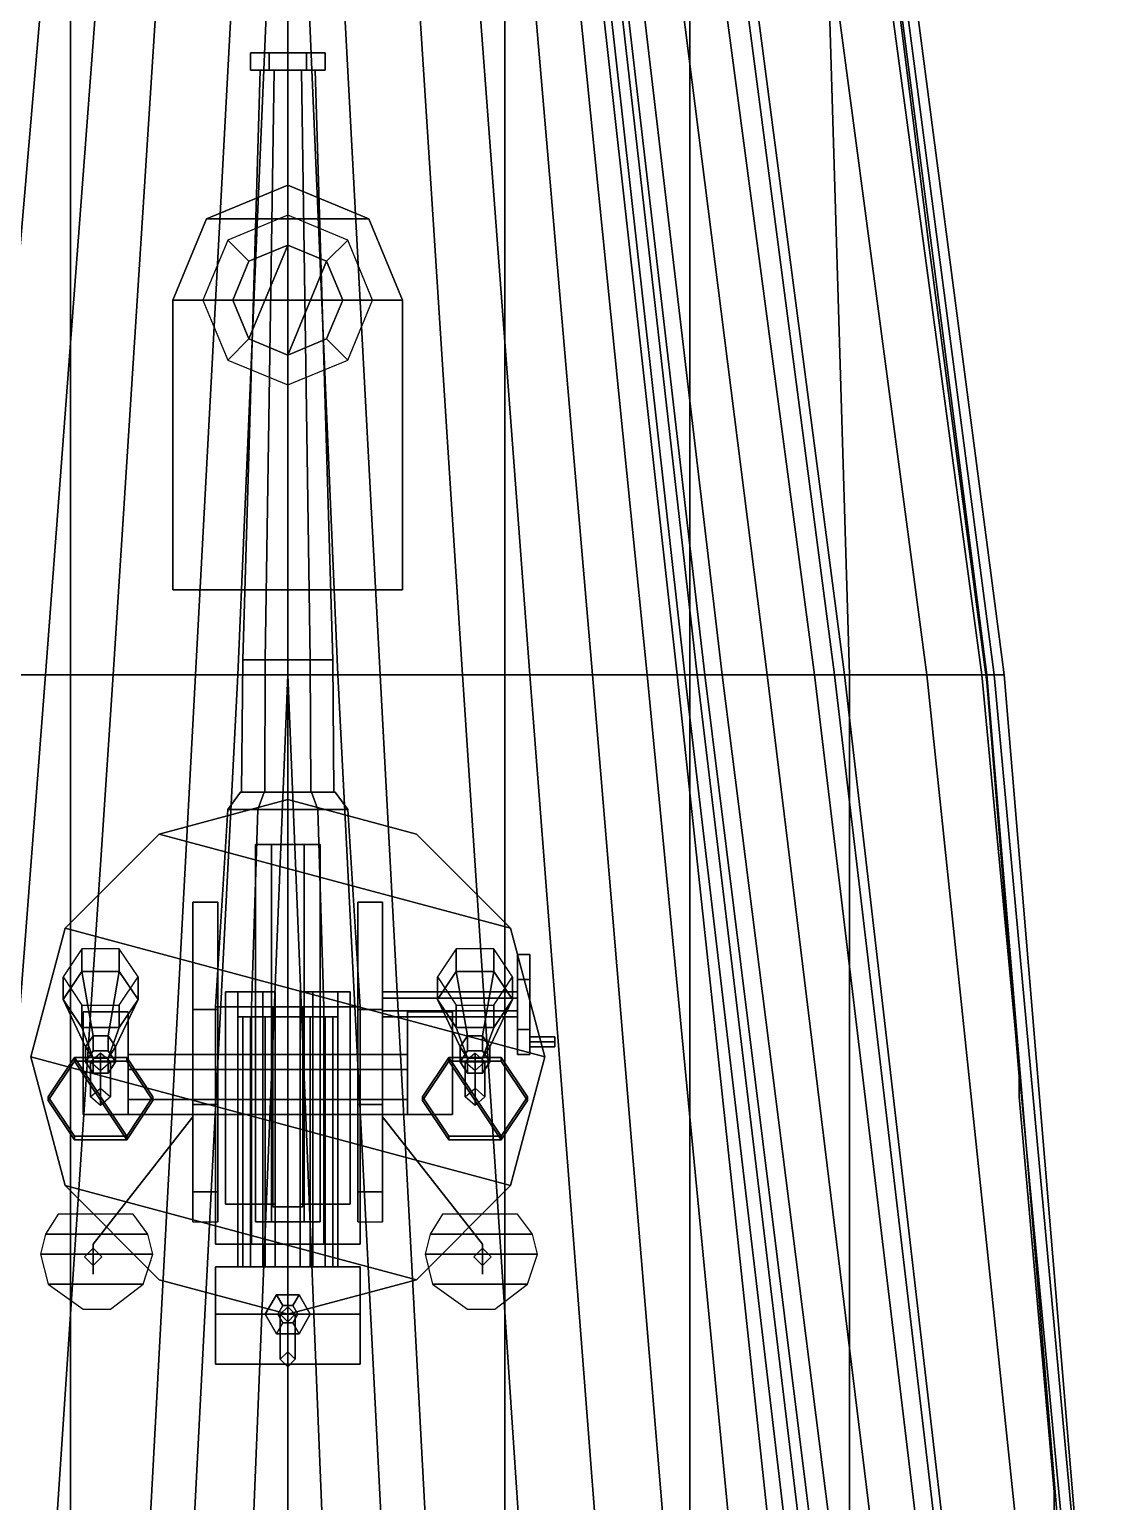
# Model space of a CAD drawing. Header units: millimetres. Extents: x -5 to 5, y -86 to 49.
# Drawn here: x -1.03 to 3.26, y 31.24 to 37.13 of the extents above; entities that cross this region are included whole.
import ezdxf

# ---------------------------------------------------------------- set-up
doc = ezdxf.new("R2010")
doc.units = ezdxf.units.MM
for name, color, linetype in [('drawing', 9, 'Continuous'), ('gun', 1, 'Continuous'), ('h2', 6, 'Continuous'), ('railings', 6, 'Continuous'), ('sleeve', 5, 'Continuous'), ('turret', 2, 'Continuous')]:
    doc.layers.add(name, color=color, linetype=linetype)

msp = doc.modelspace()

# ---------------------------------------------------------------- linework, layer by layer
for points in [[(0, 22.16, 24.81), (0, 48.64, 5.23), (0, 48.64, 5.28), (0, 22.16, 24.85)], [(0, 22.16, 24.85), (0, 48.64, 5.28), (0, 48.64, 5.23), (0, 22.16, 24.81)], [(0.2, 34.55, -3.02), (0, 39.21, -2.93), (0.12, 39.21, -2.9), (0.37, 34.55, -2.9)], [(0, 34.55, -3.14), (0, 39.21, -2.93), (0, 39.21, -2.93), (0.2, 34.55, -3.02)], [(0.87, 34.55, 4.98), (0.87, 39.21, 4.98), (0, 39.21, 5.02), (0, 34.55, 5.02)], [(0.37, 34.55, -2.9), (0.12, 39.21, -2.9), (0.4, 39.21, -2.61), (0.7, 34.55, -2.61)], [(0.7, 34.55, -2.61), (0.4, 39.21, -2.61), (0.62, 39.21, -2.29), (0.97, 34.55, -2.29)], [(0.97, 34.55, -2.29), (0.62, 39.21, -2.29), (0.82, 39.21, -1.91), (1.22, 34.55, -1.91)], [(1.22, 34.55, -1.91), (0.82, 39.21, -1.91), (0.97, 39.21, -1.38), (1.44, 34.55, -1.38)], [(1.61, 34.55, 4.9), (1.61, 39.21, 4.9), (0.87, 39.21, 4.98), (0.87, 34.55, 4.98)], [(1.44, 34.55, -1.38), (0.97, 39.21, -1.38), (1.04, 39.21, -0.83), (1.56, 34.55, -0.83)], [(1.56, 34.55, -0.83), (1.04, 39.21, -0.83), (1.07, 39.21, -0.53), (1.59, 34.55, -0.53)], [(1.59, 34.55, -0.53), (1.07, 39.21, -0.53), (1.11, 39.21, -0.25), (1.64, 34.55, -0.25)], [(1.64, 34.55, -0.25), (1.11, 39.21, -0.25), (1.13, 39.21), (1.67, 34.55)], [(1.67, 34.55), (1.13, 39.21), (1.19, 39.21, 0.42), (1.74, 34.55, 0.42)], [(1.74, 34.55, 0.42), (1.19, 39.21, 0.42), (1.33, 39.21, 1.35), (1.92, 34.55, 1.35)], [(1.92, 34.55, 1.35), (1.33, 39.21, 1.35), (1.49, 39.21, 2.2), (2.11, 34.55, 2.2)], [(2.11, 34.55, 2.2), (1.49, 39.21, 2.2), (1.58, 39.21, 2.54), (2.19, 34.55, 2.54)], [(2.19, 34.55, 2.54), (1.58, 39.21, 2.54), (1.62, 39.21, 2.72), (2.23, 34.55, 2.72)], [(2.25, 34.55, 4.81), (2.11, 39.21, 4.81), (1.61, 39.21, 4.9), (1.61, 34.55, 4.9)], [(2.23, 34.55, 2.72), (1.62, 39.21, 2.72), (1.94, 39.21, 3.82), (2.56, 34.55, 3.82)], [(2.56, 34.55, 3.82), (1.94, 39.21, 3.82), (2.15, 39.21, 4.35), (2.78, 34.55, 4.35)], [(2.78, 34.55, 4.35), (2.15, 39.21, 4.35), (2.22, 39.21, 4.52), (2.83, 34.55, 4.45)], [(0.3253, 36.3753, 5.11), (0, 36.51, 5.11), (0, 36.51, 5.11), (-0.3253, 36.3753, 5.11)], [(0, 36.51, 5.02), (-0.3253, 36.3753, 5.02), (-0.3253, 36.3753, 5.11), (0, 36.51, 5.11)], [(0.3253, 36.3753, 5.02), (0, 36.51, 5.02), (0, 36.51, 5.11), (0.3253, 36.3753, 5.11)], [(0.46, 36.05, 5.11), (0.3253, 36.3753, 5.11), (-0.3253, 36.3753, 5.11), (-0.46, 36.05, 5.11)], [(-0.3253, 36.3753, 5.02), (-0.46, 36.05, 5.02), (-0.46, 36.05, 5.11), (-0.3253, 36.3753, 5.11)], [(0, 36.39, 5.11), (-0.2404, 36.2904, 5.11), (-0.1556, 36.2056, 5.27), (0, 36.27, 5.27)], [(0.2404, 36.2904, 5.11), (0, 36.39, 5.11), (0, 36.27, 5.27), (0.1556, 36.2056, 5.27)], [(0.46, 36.05, 5.02), (0.3253, 36.3753, 5.02), (0.3253, 36.3753, 5.11), (0.46, 36.05, 5.11)], [(-0.2404, 36.2904, 5.11), (-0.34, 36.05, 5.11), (-0.22, 36.05, 5.27), (-0.1556, 36.2056, 5.27)], [(-0.1556, 36.2056, 5.41), (-0.22, 36.05, 5.41), (-0.1556, 35.8944, 5.41), (0, 36.27, 5.41)], [(0, 36.27, 5.41), (-0.1556, 35.8944, 5.41), (0, 35.83, 5.41), (0.1556, 36.2056, 5.41)], [(0, 36.27, 5.27), (-0.1556, 36.2056, 5.27), (-0.1556, 36.2056, 5.41), (0, 36.27, 5.41)], [(0.1556, 36.2056, 5.27), (0, 36.27, 5.27), (0, 36.27, 5.41), (0.1556, 36.2056, 5.41)], [(0.34, 36.05, 5.11), (0.2404, 36.2904, 5.11), (0.1556, 36.2056, 5.27), (0.22, 36.05, 5.27)], [(-0.1556, 36.2056, 5.27), (-0.22, 36.05, 5.27), (-0.22, 36.05, 5.41), (-0.1556, 36.2056, 5.41)], [(0.1556, 36.2056, 5.41), (0, 35.83, 5.41), (0.1556, 35.8944, 5.41), (0.22, 36.05, 5.41)], [(0.22, 36.05, 5.27), (0.1556, 36.2056, 5.27), (0.1556, 36.2056, 5.41), (0.22, 36.05, 5.41)], [(-0.46, 36.05, 5.11), (-0.46, 34.89, 5.11), (0.46, 34.89, 5.11), (0.46, 36.05, 5.11)], [(-0.46, 36.05, 5.02), (-0.46, 34.89, 5.02), (-0.46, 34.89, 5.11), (-0.46, 36.05, 5.11)], [(-0.34, 36.05, 5.11), (-0.2404, 35.8096, 5.11), (-0.1556, 35.8944, 5.27), (-0.22, 36.05, 5.27)], [(-0.22, 36.05, 5.27), (-0.1556, 35.8944, 5.27), (-0.1556, 35.8944, 5.41), (-0.22, 36.05, 5.41)], [(0.2404, 35.8096, 5.11), (0.34, 36.05, 5.11), (0.22, 36.05, 5.27), (0.1556, 35.8944, 5.27)], [(0.1556, 35.8944, 5.27), (0.22, 36.05, 5.27), (0.22, 36.05, 5.41), (0.1556, 35.8944, 5.41)], [(0.46, 34.89, 5.11), (0.46, 34.89, 5.02), (0.46, 36.05, 5.02), (0.46, 36.05, 5.11)], [(-0.2404, 35.8096, 5.11), (0, 35.71, 5.11), (0, 35.83, 5.27), (-0.1556, 35.8944, 5.27)], [(-0.1556, 35.8944, 5.27), (0, 35.83, 5.27), (0, 35.83, 5.41), (-0.1556, 35.8944, 5.41)], [(0, 35.71, 5.11), (0.2404, 35.8096, 5.11), (0.1556, 35.8944, 5.27), (0, 35.83, 5.27)], [(0, 35.83, 5.27), (0.1556, 35.8944, 5.27), (0.1556, 35.8944, 5.41), (0, 35.83, 5.41)], [(-0.46, 34.89, 5.11), (-0.46, 34.89, 5.02), (0.46, 34.89, 5.02), (0.46, 34.89, 5.11)], [(0.19, 29.89, -3.14), (0, 34.55, -3.14), (0.2, 34.55, -3.02), (0.44, 29.89, -3.02)], [(0, 29.89, -3.21), (0, 34.55, -3.14), (0, 34.55, -3.14), (0.19, 29.89, -3.14)], [(0.87, 29.89, 5.01), (0.87, 34.55, 4.98), (0, 34.55, 5.02), (0, 29.89, 5.05)], [(0.44, 29.89, -3.02), (0.2, 34.55, -3.02), (0.37, 34.55, -2.9), (0.62, 29.89, -2.9)], [(0.62, 29.89, -2.9), (0.37, 34.55, -2.9), (0.7, 34.55, -2.61), (1.01, 29.89, -2.61)], [(1.01, 29.89, -2.61), (0.7, 34.55, -2.61), (0.97, 34.55, -2.29), (1.33, 29.89, -2.29)], [(1.61, 29.89, 4.97), (1.61, 34.55, 4.9), (0.87, 34.55, 4.98), (0.87, 29.89, 5.01)], [(1.33, 29.89, -2.29), (0.97, 34.55, -2.29), (1.22, 34.55, -1.91), (1.61, 29.89, -1.91)], [(1.61, 29.89, -1.91), (1.22, 34.55, -1.91), (1.44, 34.55, -1.38), (1.89, 29.89, -1.38)], [(1.89, 29.89, -1.38), (1.44, 34.55, -1.38), (1.56, 34.55, -0.83), (2.06, 29.89, -0.83)], [(2.06, 29.89, -0.83), (1.56, 34.55, -0.83), (1.59, 34.55, -0.53), (2.14, 29.89, -0.53)], [(2.14, 29.89, -0.53), (1.59, 34.55, -0.53), (1.64, 34.55, -0.25), (2.2, 29.89, -0.25)], [(2.25, 29.89, 4.89), (2.25, 34.55, 4.81), (1.61, 34.55, 4.9), (1.61, 29.89, 4.97)], [(2.2, 29.89, -0.25), (1.64, 34.55, -0.25), (1.67, 34.55), (2.25, 29.89)], [(2.25, 29.89), (1.67, 34.55), (1.74, 34.55, 0.42), (2.33, 29.89, 0.42)], [(2.33, 29.89, 0.42), (1.74, 34.55, 0.42), (1.92, 34.55, 1.35), (2.49, 29.89, 1.35)], [(2.49, 29.89, 1.35), (1.92, 34.55, 1.35), (2.11, 34.55, 2.2), (2.67, 29.89, 2.2)], [(2.67, 29.89, 2.2), (2.11, 34.55, 2.2), (2.19, 34.55, 2.54), (2.74, 29.89, 2.54)], [(2.74, 29.89, 2.54), (2.19, 34.55, 2.54), (2.23, 34.55, 2.72), (2.77, 29.89, 2.72)], [(2.77, 29.89, 2.72), (2.23, 34.55, 2.72), (2.56, 34.55, 3.82), (3.05, 29.89, 3.82)], [(3.19, 29.89, 4.69), (2.8, 34.55, 4.69), (2.25, 34.55, 4.81), (2.25, 29.89, 4.89)], [(3.05, 29.89, 3.82), (2.56, 34.55, 3.82), (2.78, 34.55, 4.35), (3.22, 29.89, 4.35)], [(3.22, 29.89, 4.35), (2.78, 34.55, 4.35), (2.83, 34.55, 4.45), (3.26, 29.89, 4.45)]]:
    msp.add_3dface(points)
at = {"color": 2}
for points in [[(2.8, 34.55, 4.69), (2.2, 39.21, 4.76), (2.11, 39.21, 4.81), (2.25, 34.55, 4.81)], [(2.87, 34.55, 4.54), (2.26, 39.21, 4.61), (2.2, 39.21, 4.76), (2.8, 34.55, 4.69)], [(2.83, 34.55, 4.45), (2.22, 39.21, 4.52), (2.26, 39.21, 4.61), (2.87, 34.55, 4.54)], [(3.26, 29.89, 4.54), (2.87, 34.55, 4.54), (2.8, 34.55, 4.69), (3.19, 29.89, 4.69)], [(3.26, 29.89, 4.45), (2.83, 34.55, 4.45), (2.87, 34.55, 4.54), (3.26, 29.89, 4.54)]]:
    msp.add_3dface(points, dxfattribs=at)
at = {"layer": 'drawing', "extrusion": (1, -1.22461e-16, 0)}
msp.add_line((0, -48.93, -5.93), (0, 48.93, -5.93), dxfattribs=at)
at = {"layer": 'gun'}
for points in [[(-0.075, 36.97, 6.5201), (-0.15, 36.97, 6.65), (-0.15, 37.04, 6.65), (-0.075, 37.04, 6.5201)], [(-0.15, 36.97, 6.65), (-0.075, 36.97, 6.7799), (-0.075, 37.04, 6.7799), (-0.15, 37.04, 6.65)], [(0.075, 36.97, 6.5201), (-0.075, 36.97, 6.5201), (-0.075, 37.04, 6.5201), (0.075, 37.04, 6.5201)], [(-0.075, 36.97, 6.7799), (0.075, 36.97, 6.7799), (0.075, 37.04, 6.7799), (-0.075, 37.04, 6.7799)], [(0.15, 36.97, 6.65), (0.075, 36.97, 6.5201), (0.075, 37.04, 6.5201), (0.15, 37.04, 6.65)], [(0.075, 36.97, 6.7799), (0.15, 36.97, 6.65), (0.15, 37.04, 6.65), (0.075, 37.04, 6.7799)], [(-0.055, 36.97, 6.7453), (-0.11, 36.97, 6.65), (-0.18, 34.61, 6.65), (-0.09, 34.61, 6.8059)], [(-0.11, 36.97, 6.65), (-0.055, 36.97, 6.5547), (-0.09, 34.61, 6.4941), (-0.18, 34.61, 6.65)], [(-0.075, 36.97, 6.7799), (0.075, 36.97, 6.7799), (0.15, 36.97, 6.65), (-0.15, 36.97, 6.65)], [(-0.15, 36.97, 6.65), (0.15, 36.97, 6.65), (0.075, 36.97, 6.5201), (-0.075, 36.97, 6.5201)], [(0.055, 36.97, 6.7453), (-0.055, 36.97, 6.7453), (-0.09, 34.61, 6.8059), (0.09, 34.61, 6.8059)], [(-0.055, 36.97, 6.5547), (0.055, 36.97, 6.5547), (0.09, 34.61, 6.4941), (-0.09, 34.61, 6.4941)], [(0.11, 36.97, 6.65), (0.055, 36.97, 6.7453), (0.09, 34.61, 6.8059), (0.18, 34.61, 6.65)], [(0.055, 36.97, 6.5547), (0.11, 36.97, 6.65), (0.18, 34.61, 6.65), (0.09, 34.61, 6.4941)], [(-0.09, 34.61, 6.8059), (-0.18, 34.61, 6.65), (-0.185, 34.08, 6.65), (-0.0925, 34.08, 6.8102)], [(-0.18, 34.61, 6.65), (-0.09, 34.61, 6.4941), (-0.0925, 34.08, 6.4898), (-0.185, 34.08, 6.65)], [(0.09, 34.61, 6.8059), (-0.09, 34.61, 6.8059), (-0.0925, 34.08, 6.8102), (0.0925, 34.08, 6.8102)], [(-0.09, 34.61, 6.4941), (0.09, 34.61, 6.4941), (0.0925, 34.08, 6.4898), (-0.0925, 34.08, 6.4898)], [(0.18, 34.61, 6.65), (0.09, 34.61, 6.8059), (0.0925, 34.08, 6.8102), (0.185, 34.08, 6.65)], [(0.09, 34.61, 6.4941), (0.18, 34.61, 6.65), (0.185, 34.08, 6.65), (0.0925, 34.08, 6.4898)], [(-0.15, 32.18, 6.88), (-0.2, 32.18, 6.93), (-0.2, 33.18, 6.93), (-0.15, 33.18, 6.88)], [(-0.2, 32.18, 6.93), (-0.15, 32.18, 6.98), (-0.15, 33.18, 6.98), (-0.2, 33.18, 6.93)], [(-0.09, 32.18, 6.4941), (-0.18, 32.18, 6.65), (-0.18, 33.18, 6.65), (-0.09, 33.18, 6.4941)], [(-0.18, 32.18, 6.65), (-0.09, 32.18, 6.8059), (-0.09, 33.18, 6.8059), (-0.18, 33.18, 6.65)], [(-0.1, 32.18, 6.93), (-0.15, 32.18, 6.88), (-0.15, 33.18, 6.88), (-0.1, 33.18, 6.93)], [(-0.15, 32.18, 6.98), (-0.1, 32.18, 6.93), (-0.1, 33.18, 6.93), (-0.15, 33.18, 6.98)], [(0.09, 32.18, 6.4941), (-0.09, 32.18, 6.4941), (-0.09, 33.18, 6.4941), (0.09, 33.18, 6.4941)], [(-0.09, 32.18, 6.8059), (0.09, 32.18, 6.8059), (0.09, 33.18, 6.8059), (-0.09, 33.18, 6.8059)], [(0, 32.18, 6.16), (-0.05, 32.18, 6.21), (-0.05, 33.18, 6.21), (0, 33.18, 6.16)], [(-0.05, 32.18, 6.21), (0, 32.18, 6.26), (0, 33.18, 6.26), (-0.05, 33.18, 6.21)], [(0.05, 32.18, 6.21), (0, 32.18, 6.16), (0, 33.18, 6.16), (0.05, 33.18, 6.21)], [(0, 32.18, 6.26), (0.05, 32.18, 6.21), (0.05, 33.18, 6.21), (0, 33.18, 6.26)], [(0.18, 32.18, 6.65), (0.09, 32.18, 6.4941), (0.09, 33.18, 6.4941), (0.18, 33.18, 6.65)], [(0.09, 32.18, 6.8059), (0.18, 32.18, 6.65), (0.18, 33.18, 6.65), (0.09, 33.18, 6.8059)], [(0.15, 32.18, 6.88), (0.1, 32.18, 6.93), (0.1, 33.18, 6.93), (0.15, 33.18, 6.88)], [(0.1, 32.18, 6.93), (0.15, 32.18, 6.98), (0.15, 33.18, 6.98), (0.1, 33.18, 6.93)], [(0.2, 32.18, 6.93), (0.15, 32.18, 6.88), (0.15, 33.18, 6.88), (0.2, 33.18, 6.93)], [(0.15, 32.18, 6.98), (0.2, 32.18, 6.93), (0.2, 33.18, 6.93), (0.15, 33.18, 6.98)], [(-0.29, 31.99, 6.12), (-0.29, 32.18, 6.12), (0.29, 32.18, 6.12), (0.29, 31.99, 6.12)], [(-0.29, 31.79, 6.3), (-0.29, 32.18, 6.3), (-0.29, 32.18, 6.12), (-0.29, 31.99, 6.12)], [(0.29, 31.79, 7.03), (0.29, 32.18, 7.03), (-0.29, 32.18, 7.03), (-0.29, 31.79, 7.03)], [(-0.29, 31.79, 7.03), (-0.29, 32.18, 7.03), (-0.29, 32.18, 6.3), (-0.29, 31.79, 6.3)], [(-0.29, 32.18, 6.12), (-0.29, 32.18, 6.3), (0.29, 32.18, 6.3), (0.29, 32.18, 6.12)], [(-0.29, 32.18, 6.3), (-0.29, 32.18, 7.03), (0.29, 32.18, 7.03), (0.29, 32.18, 6.3)], [(0.29, 32.18, 6.12), (0.29, 32.18, 6.3), (0.29, 31.79, 6.3), (0.29, 31.99, 6.12)], [(0.29, 32.18, 6.3), (0.29, 32.18, 7.03), (0.29, 31.79, 7.03), (0.29, 31.79, 6.3)], [(-0.045, 32.0679, 7.03), (-0.09, 31.99, 7.03), (-0.09, 31.99, 7.08), (-0.045, 32.0679, 7.08)], [(-0.045, 32.0679, 7.08), (-0.09, 31.99, 7.08), (-0.04, 31.99, 7.17), (-0.02, 32.0246, 7.17)], [(0.045, 32.0679, 7.08), (-0.045, 32.0679, 7.08), (-0.02, 32.0246, 7.17), (0.02, 32.0246, 7.17)], [(0.045, 32.0679, 7.03), (-0.045, 32.0679, 7.03), (-0.045, 32.0679, 7.08), (0.045, 32.0679, 7.08)], [(0.09, 31.99, 7.08), (0.045, 32.0679, 7.08), (0.02, 32.0246, 7.17), (0.04, 31.99, 7.17)], [(0.09, 31.99, 7.03), (0.045, 32.0679, 7.03), (0.045, 32.0679, 7.08), (0.09, 31.99, 7.08)], [(0.02, 32.0246, 7.17), (-0.02, 32.0246, 7.17), (-0.04, 31.99, 7.17), (0.04, 31.99, 7.17)], [(0, 32.02, 7.17), (-0.03, 31.99, 7.17), (-0.03, 31.99, 7.24), (0, 32.02, 7.27)], [(0, 32.02, 7.27), (-0.03, 31.99, 7.24), (-0.03, 31.81, 7.24), (0, 31.84, 7.27)], [(0.03, 31.99, 7.17), (0, 32.02, 7.17), (0, 32.02, 7.27), (0.03, 31.99, 7.24)], [(0.03, 31.99, 7.24), (0, 32.02, 7.27), (0, 31.84, 7.27), (0.03, 31.81, 7.24)], [(0.29, 31.99, 6.12), (0.29, 31.79, 6.3), (-0.29, 31.79, 6.3), (-0.29, 31.99, 6.12)], [(-0.09, 31.99, 7.03), (-0.045, 31.9121, 7.03), (-0.045, 31.9121, 7.08), (-0.09, 31.99, 7.08)], [(-0.09, 31.99, 7.08), (-0.045, 31.9121, 7.08), (-0.02, 31.9554, 7.17), (-0.04, 31.99, 7.17)], [(-0.045, 31.9121, 7.08), (0.045, 31.9121, 7.08), (0.02, 31.9554, 7.17), (-0.02, 31.9554, 7.17)], [(0.04, 31.99, 7.17), (-0.04, 31.99, 7.17), (-0.02, 31.9554, 7.17), (0.02, 31.9554, 7.17)], [(-0.03, 31.99, 7.17), (0, 31.96, 7.17), (0, 31.96, 7.21), (-0.03, 31.99, 7.24)], [(-0.03, 31.99, 7.24), (0, 31.96, 7.21), (0, 31.78, 7.21), (-0.03, 31.81, 7.24)], [(0, 31.96, 7.17), (0.03, 31.99, 7.17), (0.03, 31.99, 7.24), (0, 31.96, 7.21)], [(0, 31.96, 7.21), (0.03, 31.99, 7.24), (0.03, 31.81, 7.24), (0, 31.78, 7.21)], [(0.045, 31.9121, 7.08), (0.09, 31.99, 7.08), (0.04, 31.99, 7.17), (0.02, 31.9554, 7.17)], [(0.045, 31.9121, 7.03), (0.09, 31.99, 7.03), (0.09, 31.99, 7.08), (0.045, 31.9121, 7.08)], [(-0.045, 31.9121, 7.03), (0.045, 31.9121, 7.03), (0.045, 31.9121, 7.08), (-0.045, 31.9121, 7.08)], [(-0.03, 31.81, 7.36), (0, 31.84, 7.36), (0, 31.84, 7.27), (-0.03, 31.81, 7.24)], [(-0.03, 31.81, 7.36), (0, 31.78, 7.36), (0.03, 31.81, 7.36), (0, 31.84, 7.36)], [(0, 31.84, 7.36), (0.03, 31.81, 7.36), (0.03, 31.81, 7.24), (0, 31.84, 7.27)], [(0.29, 31.79, 6.3), (0.29, 31.79, 7.03), (-0.29, 31.79, 7.03), (-0.29, 31.79, 6.3)], [(0, 31.78, 7.36), (-0.03, 31.81, 7.36), (-0.03, 31.81, 7.24), (0, 31.78, 7.21)], [(0.03, 31.81, 7.36), (0, 31.78, 7.36), (0, 31.78, 7.21), (0.03, 31.81, 7.24)]]:
    msp.add_3dface(points, dxfattribs=at)
at = {"layer": 'h2'}
for points in [[(-1.61, 34.55, 4.9), (-1.61, 39.21, 4.9), (-0.87, 39.21, 4.98), (-0.87, 34.55, 4.98)], [(-1.44, 34.55, -1.38), (-0.97, 39.21, -1.38), (-1.04, 39.21, -0.83), (-1.56, 34.55, -0.83)], [(-1.22, 34.55, -1.91), (-0.82, 39.21, -1.91), (-0.97, 39.21, -1.38), (-1.44, 34.55, -1.38)], [(-0.97, 34.55, -2.29), (-0.62, 39.21, -2.29), (-0.82, 39.21, -1.91), (-1.22, 34.55, -1.91)], [(-0.7, 34.55, -2.61), (-0.4, 39.21, -2.61), (-0.62, 39.21, -2.29), (-0.97, 34.55, -2.29)], [(-0.87, 34.55, 4.98), (-0.87, 39.21, 4.98), (0, 39.21, 5.02), (0, 34.55, 5.02)], [(-0.37, 34.55, -2.9), (-0.12, 39.21, -2.9), (-0.4, 39.21, -2.61), (-0.7, 34.55, -2.61)], [(-0.2, 34.55, -3.02), (0, 39.21, -2.93), (-0.12, 39.21, -2.9), (-0.37, 34.55, -2.9)], [(0, 34.55, -3.14), (0, 39.21, -2.93), (0, 39.21, -2.93), (-0.2, 34.55, -3.02)], [(-1.33, 29.89, -2.29), (-0.97, 34.55, -2.29), (-1.22, 34.55, -1.91), (-1.61, 29.89, -1.91)], [(-1.61, 29.89, 4.97), (-1.61, 34.55, 4.9), (-0.87, 34.55, 4.98), (-0.87, 29.89, 5.01)], [(-1.01, 29.89, -2.61), (-0.7, 34.55, -2.61), (-0.97, 34.55, -2.29), (-1.33, 29.89, -2.29)], [(-0.62, 29.89, -2.9), (-0.37, 34.55, -2.9), (-0.7, 34.55, -2.61), (-1.01, 29.89, -2.61)], [(-0.87, 29.89, 5.01), (-0.87, 34.55, 4.98), (0, 34.55, 5.02), (0, 29.89, 5.05)], [(-0.44, 29.89, -3.02), (-0.2, 34.55, -3.02), (-0.37, 34.55, -2.9), (-0.62, 29.89, -2.9)], [(-0.19, 29.89, -3.14), (0, 34.55, -3.14), (-0.2, 34.55, -3.02), (-0.44, 29.89, -3.02)], [(0, 29.89, -3.21), (0, 34.55, -3.14), (0, 34.55, -3.14), (-0.19, 29.89, -3.14)]]:
    msp.add_3dface(points, dxfattribs=at)
at = {"layer": 'railings'}
for points in [[(2.57, 36.26, 6), (2.57, 36.26, 6.03), (2.37, 37.84, 6.07), (2.37, 37.84, 6.04)], [(2.37, 37.84, 6.04), (2.37, 37.84, 6.07), (2.57, 36.26, 6.03), (2.57, 36.26, 6)], [(2.37, 37.84, 5.53), (2.37, 37.84, 5.56), (2.57, 36.26, 5.52), (2.57, 36.26, 5.49)], [(2.57, 36.26, 5.49), (2.57, 36.26, 5.52), (2.37, 37.84, 5.56), (2.37, 37.84, 5.53)], [(2.58, 36.18, 6.03), (2.57, 36.26, 6.03), (2.57, 36.26, 4.81), (2.58, 36.18, 4.81)], [(2.58, 36.18, 4.81), (2.57, 36.26, 4.81), (2.57, 36.26, 6.03), (2.58, 36.18, 6.03)], [(2.79, 34.6, 5.96), (2.79, 34.6, 5.99), (2.58, 36.18, 6.03), (2.58, 36.18, 6)], [(2.58, 36.18, 6), (2.58, 36.18, 6.03), (2.79, 34.6, 5.99), (2.79, 34.6, 5.96)], [(2.79, 34.6, 5.45), (2.79, 34.6, 5.48), (2.58, 36.18, 5.52), (2.58, 36.18, 5.49)], [(2.58, 36.18, 5.49), (2.58, 36.18, 5.52), (2.79, 34.6, 5.48), (2.79, 34.6, 5.45)], [(2.8, 34.52, 5.99), (2.79, 34.6, 5.99), (2.79, 34.6, 4.8), (2.8, 34.52, 4.8)], [(2.8, 34.52, 4.8), (2.79, 34.6, 4.8), (2.79, 34.6, 5.99), (2.8, 34.52, 5.99)], [(2.93, 32.94, 5.89), (2.93, 32.94, 5.92), (2.8, 34.52, 5.99), (2.8, 34.52, 5.96)], [(2.8, 34.52, 5.96), (2.8, 34.52, 5.99), (2.93, 32.94, 5.92), (2.93, 32.94, 5.89)], [(2.8, 34.52, 5.45), (2.8, 34.52, 5.48), (2.93, 32.94, 5.41), (2.93, 32.94, 5.38)], [(2.93, 32.94, 5.38), (2.93, 32.94, 5.41), (2.8, 34.52, 5.48), (2.8, 34.52, 5.45)], [(2.93, 32.86, 5.92), (2.93, 32.94, 5.92), (2.93, 32.94, 4.69), (2.93, 32.86, 4.69)], [(2.93, 32.86, 4.69), (2.93, 32.94, 4.69), (2.93, 32.94, 5.92), (2.93, 32.86, 5.92)], [(3.07, 31.28, 5.96), (3.07, 31.28, 5.99), (2.93, 32.86, 5.92), (2.93, 32.86, 5.89)], [(2.93, 32.86, 5.89), (2.93, 32.86, 5.92), (3.07, 31.28, 5.99), (3.07, 31.28, 5.96)], [(2.93, 32.86, 5.38), (2.93, 32.86, 5.41), (3.07, 31.28, 5.48), (3.07, 31.28, 5.45)], [(3.07, 31.28, 5.45), (3.07, 31.28, 5.48), (2.93, 32.86, 5.41), (2.93, 32.86, 5.38)], [(3.07, 31.2, 5.99), (3.07, 31.28, 5.99), (3.07, 31.28, 4.69), (3.07, 31.2, 4.69)], [(3.07, 31.2, 4.69), (3.07, 31.28, 4.69), (3.07, 31.28, 5.99), (3.07, 31.2, 5.99)]]:
    msp.add_3dface(points, dxfattribs=at)
at = {"layer": 'sleeve'}
for points in [[(-0.095, 34.08, 6.8145), (-0.19, 34.08, 6.65), (-0.24, 34.01, 6.65), (-0.12, 34.01, 6.8578)], [(-0.19, 34.08, 6.65), (-0.095, 34.08, 6.4855), (-0.12, 34.01, 6.4422), (-0.24, 34.01, 6.65)], [(0.095, 34.08, 6.4855), (-0.095, 34.08, 6.4855), (-0.19, 34.08, 6.65), (0.19, 34.08, 6.65)], [(0.19, 34.08, 6.65), (-0.19, 34.08, 6.65), (-0.095, 34.08, 6.8145), (0.095, 34.08, 6.8145)], [(0.095, 34.08, 6.8145), (-0.095, 34.08, 6.8145), (-0.12, 34.01, 6.8578), (0.12, 34.01, 6.8578)], [(-0.095, 34.08, 6.4855), (0.095, 34.08, 6.4855), (0.12, 34.01, 6.4422), (-0.12, 34.01, 6.4422)], [(0.19, 34.08, 6.65), (0.095, 34.08, 6.8145), (0.12, 34.01, 6.8578), (0.24, 34.01, 6.65)], [(0.095, 34.08, 6.4855), (0.19, 34.08, 6.65), (0.24, 34.01, 6.65), (0.12, 34.01, 6.4422)], [(-0.145, 33.22, 6.3989), (-0.29, 33.22, 6.65), (-0.24, 34.01, 6.65), (-0.12, 34.01, 6.4422)], [(-0.29, 33.22, 6.65), (-0.145, 33.22, 6.9011), (-0.12, 34.01, 6.8578), (-0.24, 34.01, 6.65)], [(0.145, 33.22, 6.3989), (-0.145, 33.22, 6.3989), (-0.12, 34.01, 6.4422), (0.12, 34.01, 6.4422)], [(-0.145, 33.22, 6.9011), (0.145, 33.22, 6.9011), (0.12, 34.01, 6.8578), (-0.12, 34.01, 6.8578)], [(0.29, 33.22, 6.65), (0.145, 33.22, 6.3989), (0.12, 34.01, 6.4422), (0.24, 34.01, 6.65)], [(0.145, 33.22, 6.9011), (0.29, 33.22, 6.65), (0.24, 34.01, 6.65), (0.12, 34.01, 6.8578)], [(-0.13, 33.87, 6.19), (0.13, 33.87, 6.19), (0.065, 33.87, 6.0774), (-0.065, 33.87, 6.0774)], [(-0.065, 33.87, 6.3026), (0.065, 33.87, 6.3026), (0.13, 33.87, 6.19), (-0.13, 33.87, 6.19)], [(-0.065, 32.36, 6.0774), (-0.13, 32.36, 6.19), (-0.13, 33.87, 6.19), (-0.065, 33.87, 6.0774)], [(-0.13, 32.36, 6.19), (-0.065, 32.36, 6.3026), (-0.065, 33.87, 6.3026), (-0.13, 33.87, 6.19)], [(0.065, 32.36, 6.0774), (-0.065, 32.36, 6.0774), (-0.065, 33.87, 6.0774), (0.065, 33.87, 6.0774)], [(-0.065, 32.36, 6.3026), (0.065, 32.36, 6.3026), (0.065, 33.87, 6.3026), (-0.065, 33.87, 6.3026)], [(0.13, 32.36, 6.19), (0.065, 32.36, 6.0774), (0.065, 33.87, 6.0774), (0.13, 33.87, 6.19)], [(0.065, 32.36, 6.3026), (0.13, 32.36, 6.19), (0.13, 33.87, 6.19), (0.065, 33.87, 6.3026)], [(-0.25, 33.28, 6.95), (-0.05, 33.28, 6.95), (-0.1, 33.28, 6.8634), (-0.2, 33.28, 6.8634)], [(-0.2, 33.28, 7.0366), (-0.1, 33.28, 7.0366), (-0.05, 33.28, 6.95), (-0.25, 33.28, 6.95)], [(-0.2, 32.43, 6.8634), (-0.25, 32.43, 6.95), (-0.25, 33.28, 6.95), (-0.2, 33.28, 6.8634)], [(-0.25, 32.43, 6.95), (-0.2, 32.43, 7.0366), (-0.2, 33.28, 7.0366), (-0.25, 33.28, 6.95)], [(-0.1, 32.43, 6.8634), (-0.2, 32.43, 6.8634), (-0.2, 33.28, 6.8634), (-0.1, 33.28, 6.8634)], [(-0.2, 32.43, 7.0366), (-0.1, 32.43, 7.0366), (-0.1, 33.28, 7.0366), (-0.2, 33.28, 7.0366)], [(-0.05, 32.43, 6.95), (-0.1, 32.43, 6.8634), (-0.1, 33.28, 6.8634), (-0.05, 33.28, 6.95)], [(-0.1, 32.43, 7.0366), (-0.05, 32.43, 6.95), (-0.05, 33.28, 6.95), (-0.1, 33.28, 7.0366)], [(0.1, 33.28, 7.0366), (0.2, 33.28, 7.0366), (0.25, 33.28, 6.95), (0.05, 33.28, 6.95)], [(0.05, 33.28, 6.95), (0.25, 33.28, 6.95), (0.2, 33.28, 6.8634), (0.1, 33.28, 6.8634)], [(0.1, 32.43, 6.8634), (0.05, 32.43, 6.95), (0.05, 33.28, 6.95), (0.1, 33.28, 6.8634)], [(0.05, 32.43, 6.95), (0.1, 32.43, 7.0366), (0.1, 33.28, 7.0366), (0.05, 33.28, 6.95)], [(0.2, 32.43, 6.8634), (0.1, 32.43, 6.8634), (0.1, 33.28, 6.8634), (0.2, 33.28, 6.8634)], [(0.1, 32.43, 7.0366), (0.2, 32.43, 7.0366), (0.2, 33.28, 7.0366), (0.1, 33.28, 7.0366)], [(0.25, 32.43, 6.95), (0.2, 32.43, 6.8634), (0.2, 33.28, 6.8634), (0.25, 33.28, 6.95)], [(0.2, 32.43, 7.0366), (0.25, 32.43, 6.95), (0.25, 33.28, 6.95), (0.2, 33.28, 7.0366)], [(-0.82, 32.79, 6.74), (-0.82, 33.2, 6.74), (-0.82, 33.2, 6.46), (-0.82, 32.79, 6.46)], [(-0.82, 33.2, 6.46), (-0.82, 33.2, 6.74), (-0.64, 33.2, 6.74), (-0.64, 33.2, 6.46)], [(-0.82, 32.79, 6.46), (-0.82, 33.2, 6.46), (-0.64, 33.2, 6.46), (-0.64, 32.79, 6.46)], [(-0.64, 32.79, 6.74), (-0.64, 33.2, 6.74), (-0.82, 33.2, 6.74), (-0.82, 32.79, 6.74)], [(-0.64, 33.2, 6.46), (-0.64, 33.2, 6.74), (-0.64, 32.79, 6.74), (-0.64, 32.79, 6.46)], [(-0.145, 32.27, 6.3989), (-0.29, 32.27, 6.65), (-0.29, 33.22, 6.65), (-0.145, 33.22, 6.3989)], [(-0.29, 32.27, 6.65), (-0.145, 32.27, 6.9011), (-0.145, 33.22, 6.9011), (-0.29, 33.22, 6.65)], [(0.145, 32.27, 6.3989), (-0.145, 32.27, 6.3989), (-0.145, 33.22, 6.3989), (0.145, 33.22, 6.3989)], [(-0.145, 32.27, 6.9011), (0.145, 32.27, 6.9011), (0.145, 33.22, 6.9011), (-0.145, 33.22, 6.9011)], [(-0.06, 32.42, 6.3), (-0.06, 33.22, 6.3), (0.06, 33.22, 6.3), (0.06, 32.42, 6.3)], [(0.06, 32.42, 6.36), (0.06, 33.22, 6.36), (-0.06, 33.22, 6.36), (-0.06, 32.42, 6.36)], [(-0.06, 33.22, 6.3), (-0.06, 33.22, 6.36), (0.06, 33.22, 6.36), (0.06, 33.22, 6.3)], [(-0.06, 32.42, 6.36), (-0.06, 33.22, 6.36), (-0.06, 33.22, 6.3), (-0.06, 32.42, 6.3)], [(0.06, 33.22, 6.3), (0.06, 33.22, 6.36), (0.06, 32.42, 6.36), (0.06, 32.42, 6.3)], [(0.29, 32.27, 6.65), (0.145, 32.27, 6.3989), (0.145, 33.22, 6.3989), (0.29, 33.22, 6.65)], [(0.145, 32.27, 6.9011), (0.29, 32.27, 6.65), (0.29, 33.22, 6.65), (0.145, 33.22, 6.9011)], [(0.48, 32.79, 6.45), (0.48, 33.2, 6.45), (0.66, 33.2, 6.45), (0.66, 32.79, 6.45)], [(0.48, 32.79, 6.87), (0.48, 33.2, 6.87), (0.48, 33.2, 6.45), (0.48, 32.79, 6.45)], [(0.48, 33.2, 6.45), (0.48, 33.2, 6.87), (0.66, 33.2, 6.87), (0.66, 33.2, 6.45)], [(0.66, 32.79, 6.87), (0.66, 33.2, 6.87), (0.48, 33.2, 6.87), (0.48, 32.79, 6.87)], [(0.66, 33.2, 6.45), (0.66, 33.2, 6.87), (0.66, 32.79, 6.87), (0.66, 32.79, 6.45)], [(-0.64, 32.97, 6.4661), (-0.64, 33.03, 6.57), (0.48, 33.03, 6.57), (0.48, 32.97, 6.4661)], [(-0.64, 33.03, 6.57), (-0.64, 32.97, 6.6739), (0.48, 32.97, 6.6739), (0.48, 33.03, 6.57)], [(-0.64, 32.85, 6.4661), (-0.64, 32.97, 6.4661), (0.48, 32.97, 6.4661), (0.48, 32.85, 6.4661)], [(-0.64, 32.97, 6.6739), (-0.64, 32.85, 6.6739), (0.48, 32.85, 6.6739), (0.48, 32.97, 6.6739)], [(-0.64, 32.79, 6.57), (-0.64, 32.85, 6.4661), (0.48, 32.85, 6.4661), (0.48, 32.79, 6.57)], [(-0.64, 32.85, 6.6739), (-0.64, 32.79, 6.57), (0.48, 32.79, 6.57), (0.48, 32.85, 6.6739)], [(-0.64, 32.79, 6.46), (-0.64, 32.79, 6.74), (-0.82, 32.79, 6.74), (-0.82, 32.79, 6.46)], [(0.66, 32.79, 6.45), (0.66, 32.79, 6.87), (0.48, 32.79, 6.87), (0.48, 32.79, 6.45)], [(-0.2, 32.43, 6.8634), (-0.1, 32.43, 6.8634), (-0.05, 32.43, 6.95), (-0.25, 32.43, 6.95)], [(-0.25, 32.43, 6.95), (-0.05, 32.43, 6.95), (-0.1, 32.43, 7.0366), (-0.2, 32.43, 7.0366)], [(0.06, 32.42, 6.3), (0.06, 32.42, 6.36), (-0.06, 32.42, 6.36), (-0.06, 32.42, 6.3)], [(0.05, 32.43, 6.95), (0.25, 32.43, 6.95), (0.2, 32.43, 7.0366), (0.1, 32.43, 7.0366)], [(0.1, 32.43, 6.8634), (0.2, 32.43, 6.8634), (0.25, 32.43, 6.95), (0.05, 32.43, 6.95)], [(-0.065, 32.36, 6.0774), (0.065, 32.36, 6.0774), (0.13, 32.36, 6.19), (-0.13, 32.36, 6.19)], [(-0.13, 32.36, 6.19), (0.13, 32.36, 6.19), (0.065, 32.36, 6.3026), (-0.065, 32.36, 6.3026)], [(-0.145, 32.27, 6.3989), (0.145, 32.27, 6.3989), (0.29, 32.27, 6.65), (-0.29, 32.27, 6.65)], [(-0.29, 32.27, 6.65), (0.29, 32.27, 6.65), (0.145, 32.27, 6.9011), (-0.145, 32.27, 6.9011)]]:
    msp.add_3dface(points, dxfattribs=at)
at = {"layer": 'turret'}
for points in [[(-0.515, 33.912, 5.29), (0.892, 33.535, 5.29), (0.515, 33.912, 5.29), (0, 34.05, 5.29)], [(-0.515, 33.912, 5.29), (0, 34.05, 5.29), (0, 34.05, 5.01), (-0.515, 33.912, 5.01)], [(0, 34.05, 5.29), (0.515, 33.912, 5.29), (0.515, 33.912, 5.01), (0, 34.05, 5.01)], [(-0.892, 33.535, 5.29), (1.03, 33.02, 5.29), (0.892, 33.535, 5.29), (-0.515, 33.912, 5.29)], [(-0.892, 33.535, 5.29), (-0.515, 33.912, 5.29), (-0.515, 33.912, 5.01), (-0.892, 33.535, 5.01)], [(0.515, 33.912, 5.29), (0.892, 33.535, 5.29), (0.892, 33.535, 5.01), (0.515, 33.912, 5.01)], [(-0.38, 33.64, 5.61), (-0.38, 33.21, 6.44), (-0.28, 33.21, 6.44), (-0.28, 33.64, 5.61)], [(-0.38, 32.83, 6.44), (-0.38, 33.21, 6.44), (-0.38, 33.64, 5.61), (-0.38, 32.48, 5.61)], [(-0.38, 32.48, 5.61), (-0.38, 33.64, 5.61), (-0.38, 33.64, 5.29), (-0.38, 32.36, 5.29)], [(-0.38, 33.64, 5.29), (-0.38, 33.64, 5.61), (-0.28, 33.64, 5.61), (-0.28, 33.64, 5.29)], [(-0.28, 33.64, 5.61), (-0.28, 33.21, 6.44), (-0.28, 32.83, 6.44), (-0.28, 32.48, 5.61)], [(-0.28, 33.64, 5.29), (-0.28, 33.64, 5.61), (-0.28, 32.48, 5.61), (-0.28, 32.36, 5.29)], [(0.28, 33.64, 5.61), (0.28, 33.21, 6.44), (0.38, 33.21, 6.44), (0.38, 33.64, 5.61)], [(0.28, 32.83, 6.44), (0.28, 33.21, 6.44), (0.28, 33.64, 5.61), (0.28, 32.48, 5.61)], [(0.28, 32.48, 5.61), (0.28, 33.64, 5.61), (0.28, 33.64, 5.29), (0.28, 32.36, 5.29)], [(0.28, 33.64, 5.29), (0.28, 33.64, 5.61), (0.38, 33.64, 5.61), (0.38, 33.64, 5.29)], [(0.38, 33.64, 5.61), (0.38, 33.21, 6.44), (0.38, 32.83, 6.44), (0.38, 32.48, 5.61)], [(0.38, 33.64, 5.29), (0.38, 33.64, 5.61), (0.38, 32.48, 5.61), (0.38, 32.36, 5.29)], [(-1.03, 33.02, 5.29), (0.892, 32.505, 5.29), (1.03, 33.02, 5.29), (-0.892, 33.535, 5.29)], [(-1.03, 33.02, 5.29), (-0.892, 33.535, 5.29), (-0.892, 33.535, 5.01), (-1.03, 33.02, 5.01)], [(0.892, 33.535, 5.29), (1.03, 33.02, 5.29), (1.03, 33.02, 5.01), (0.892, 33.535, 5.01)], [(-0.825, 33.4525, 5.2683), (-0.9, 33.34, 5.2034), (-0.9, 33.25, 5.3593), (-0.825, 33.3625, 5.4242)], [(-0.675, 33.4525, 5.2683), (-0.825, 33.4525, 5.2683), (-0.825, 33.3625, 5.4242), (-0.675, 33.3625, 5.4242)], [(-0.6, 33.34, 5.2034), (-0.675, 33.4525, 5.2683), (-0.675, 33.3625, 5.4242), (-0.6, 33.25, 5.3593)], [(0.675, 33.4525, 5.2683), (0.6, 33.34, 5.2034), (0.6, 33.25, 5.3593), (0.675, 33.3625, 5.4242)], [(0.825, 33.4525, 5.2683), (0.675, 33.4525, 5.2683), (0.675, 33.3625, 5.4242), (0.825, 33.3625, 5.4242)], [(0.9, 33.34, 5.2034), (0.825, 33.4525, 5.2683), (0.825, 33.3625, 5.4242), (0.9, 33.25, 5.3593)], [(0.92, 33.43, 5.9), (0.92, 33.03, 5.9), (0.92, 33.13, 6.0732), (0.92, 33.33, 6.0732)], [(0.92, 33.43, 5.9), (0.92, 33.33, 6.0732), (0.97, 33.33, 6.0732), (0.97, 33.43, 5.9)], [(0.92, 33.33, 5.7268), (0.92, 33.13, 5.7268), (0.92, 33.03, 5.9), (0.92, 33.43, 5.9)], [(0.92, 33.33, 5.7268), (0.92, 33.43, 5.9), (0.97, 33.43, 5.9), (0.97, 33.33, 5.7268)], [(0.97, 33.33, 6.0732), (0.97, 33.13, 6.0732), (0.97, 33.03, 5.9), (0.97, 33.43, 5.9)], [(0.97, 33.43, 5.9), (0.97, 33.03, 5.9), (0.97, 33.13, 5.7268), (0.97, 33.33, 5.7268)], [(-0.825, 33.3625, 5.4242), (-0.9, 33.25, 5.3593), (-0.81, 33.06, 5.6884), (-0.78, 33.105, 5.7144)], [(-0.675, 33.3625, 5.4242), (-0.825, 33.3625, 5.4242), (-0.78, 33.105, 5.7144), (-0.72, 33.105, 5.7144)], [(-0.6, 33.25, 5.3593), (-0.675, 33.3625, 5.4242), (-0.72, 33.105, 5.7144), (-0.69, 33.06, 5.6884)], [(0.675, 33.3625, 5.4242), (0.6, 33.25, 5.3593), (0.69, 33.06, 5.6884), (0.72, 33.105, 5.7144)], [(0.825, 33.3625, 5.4242), (0.675, 33.3625, 5.4242), (0.72, 33.105, 5.7144), (0.78, 33.105, 5.7144)], [(0.9, 33.25, 5.3593), (0.825, 33.3625, 5.4242), (0.78, 33.105, 5.7144), (0.81, 33.06, 5.6884)], [(-0.9, 33.34, 5.2034), (-0.825, 33.2275, 5.1384), (-0.825, 33.1375, 5.2943), (-0.9, 33.25, 5.3593)], [(-0.675, 33.2275, 5.1384), (-0.6, 33.34, 5.2034), (-0.6, 33.25, 5.3593), (-0.675, 33.1375, 5.2943)], [(0.6, 33.34, 5.2034), (0.675, 33.2275, 5.1384), (0.675, 33.1375, 5.2943), (0.6, 33.25, 5.3593)], [(0.825, 33.2275, 5.1384), (0.9, 33.34, 5.2034), (0.9, 33.25, 5.3593), (0.825, 33.1375, 5.2943)], [(0.92, 33.13, 5.7268), (0.92, 33.33, 5.7268), (0.97, 33.33, 5.7268), (0.97, 33.13, 5.7268)], [(0.92, 33.33, 6.0732), (0.92, 33.13, 6.0732), (0.97, 33.13, 6.0732), (0.97, 33.33, 6.0732)], [(-0.9, 33.25, 5.3593), (-0.825, 33.1375, 5.2943), (-0.78, 33.015, 5.6624), (-0.81, 33.06, 5.6884)], [(-0.675, 33.1375, 5.2943), (-0.6, 33.25, 5.3593), (-0.69, 33.06, 5.6884), (-0.72, 33.015, 5.6624)], [(0.38, 33.28, 5.9), (0.38, 33.255, 5.9433), (0.92, 33.255, 5.9433), (0.92, 33.28, 5.9)], [(0.38, 33.255, 5.8567), (0.38, 33.28, 5.9), (0.92, 33.28, 5.9), (0.92, 33.255, 5.8567)], [(0.38, 33.205, 5.8567), (0.38, 33.255, 5.8567), (0.92, 33.255, 5.8567), (0.92, 33.205, 5.8567)], [(0.38, 33.255, 5.9433), (0.38, 33.205, 5.9433), (0.92, 33.205, 5.9433), (0.92, 33.255, 5.9433)], [(0.6, 33.25, 5.3593), (0.675, 33.1375, 5.2943), (0.72, 33.015, 5.6624), (0.69, 33.06, 5.6884)], [(0.825, 33.1375, 5.2943), (0.9, 33.25, 5.3593), (0.81, 33.06, 5.6884), (0.78, 33.015, 5.6624)], [(-0.825, 33.2275, 5.1384), (-0.675, 33.2275, 5.1384), (-0.675, 33.1375, 5.2943), (-0.825, 33.1375, 5.2943)], [(-0.28, 32.83, 6.86), (-0.28, 33.21, 6.86), (-0.38, 33.21, 6.86), (-0.38, 32.83, 6.86)], [(-0.38, 33.21, 6.44), (-0.38, 33.21, 6.86), (-0.28, 33.21, 6.86), (-0.28, 33.21, 6.44)], [(-0.38, 32.83, 6.86), (-0.38, 33.21, 6.86), (-0.38, 33.21, 6.44), (-0.38, 32.83, 6.44)], [(-0.28, 33.21, 6.44), (-0.28, 33.21, 6.86), (-0.28, 32.83, 6.86), (-0.28, 32.83, 6.44)], [(0.28, 33.21, 6.44), (0.28, 33.21, 6.86), (0.38, 33.21, 6.86), (0.38, 33.21, 6.44)], [(0.28, 32.83, 6.86), (0.28, 33.21, 6.86), (0.28, 33.21, 6.44), (0.28, 32.83, 6.44)], [(0.38, 32.83, 6.86), (0.38, 33.21, 6.86), (0.28, 33.21, 6.86), (0.28, 32.83, 6.86)], [(0.38, 33.21, 6.44), (0.38, 33.21, 6.86), (0.38, 32.83, 6.86), (0.38, 32.83, 6.44)], [(0.38, 33.205, 5.9433), (0.38, 33.18, 5.9), (0.92, 33.18, 5.9), (0.92, 33.205, 5.9433)], [(0.38, 33.18, 5.9), (0.38, 33.205, 5.8567), (0.92, 33.205, 5.8567), (0.92, 33.18, 5.9)], [(0.675, 33.2275, 5.1384), (0.825, 33.2275, 5.1384), (0.825, 33.1375, 5.2943), (0.675, 33.1375, 5.2943)], [(-0.825, 33.1375, 5.2943), (-0.675, 33.1375, 5.2943), (-0.72, 33.015, 5.6624), (-0.78, 33.015, 5.6624)], [(0.675, 33.1375, 5.2943), (0.825, 33.1375, 5.2943), (0.78, 33.015, 5.6624), (0.72, 33.015, 5.6624)], [(0.92, 33.13, 6.0732), (0.92, 33.03, 5.9), (0.97, 33.03, 5.9), (0.97, 33.13, 6.0732)], [(0.92, 33.03, 5.9), (0.92, 33.13, 5.7268), (0.97, 33.13, 5.7268), (0.97, 33.03, 5.9)], [(-0.78, 33.105, 5.7144), (-0.81, 33.06, 5.6884), (-0.81, 33, 5.7923), (-0.78, 33.045, 5.8183)], [(-0.72, 33.105, 5.7144), (-0.78, 33.105, 5.7144), (-0.78, 33.045, 5.8183), (-0.72, 33.045, 5.8183)], [(-0.69, 33.06, 5.6884), (-0.72, 33.105, 5.7144), (-0.72, 33.045, 5.8183), (-0.69, 33, 5.7923)], [(0.72, 33.105, 5.7144), (0.69, 33.06, 5.6884), (0.69, 33, 5.7923), (0.72, 33.045, 5.8183)], [(0.78, 33.105, 5.7144), (0.72, 33.105, 5.7144), (0.72, 33.045, 5.8183), (0.78, 33.045, 5.8183)], [(0.81, 33.06, 5.6884), (0.78, 33.105, 5.7144), (0.78, 33.045, 5.8183), (0.81, 33, 5.7923)], [(0.97, 33.1, 5.9), (0.97, 33.08, 5.92), (1.07, 33.08, 5.92), (1.07, 33.1, 5.9)], [(0.97, 33.08, 5.88), (0.97, 33.1, 5.9), (1.07, 33.1, 5.9), (1.07, 33.08, 5.88)], [(0.97, 33.08, 5.92), (0.97, 33.06, 5.9), (1.07, 33.06, 5.9), (1.07, 33.08, 5.92)], [(0.97, 33.06, 5.9), (0.97, 33.08, 5.88), (1.07, 33.08, 5.88), (1.07, 33.06, 5.9)], [(1.07, 33.1, 5.9), (1.07, 33.08, 5.92), (1.07, 33.06, 5.9), (1.07, 33.08, 5.88)], [(-0.892, 32.505, 5.29), (0.515, 32.128, 5.29), (0.892, 32.505, 5.29), (-1.03, 33.02, 5.29)], [(-0.892, 32.505, 5.29), (-1.03, 33.02, 5.29), (-1.03, 33.02, 5.01), (-0.892, 32.505, 5.01)], [(-0.855, 33.0175, 6.1257), (-0.645, 32.7025, 5.9438), (-0.855, 32.7025, 5.9438), (-0.96, 32.86, 6.0348)], [(-0.855, 33.0175, 6.1257), (-0.96, 32.86, 6.0348), (-0.96, 32.845, 6.0608), (-0.855, 33.0025, 6.1517)], [(-0.645, 33.0175, 6.1257), (-0.54, 32.86, 6.0348), (-0.645, 32.7025, 5.9438), (-0.855, 33.0175, 6.1257)], [(-0.645, 33.0175, 6.1257), (-0.855, 33.0175, 6.1257), (-0.855, 33.0025, 6.1517), (-0.645, 33.0025, 6.1517)], [(-0.81, 33.06, 5.6884), (-0.78, 33.015, 5.6624), (-0.78, 32.955, 5.7663), (-0.81, 33, 5.7923)], [(-0.72, 33.045, 5.8183), (-0.78, 33.045, 5.8183), (-0.81, 33, 5.7923), (-0.69, 33, 5.7923)], [(-0.75, 33.0346, 5.8123), (-0.79, 33, 5.7923), (-0.79, 32.86, 6.0348), (-0.75, 32.8946, 6.0548)], [(-0.78, 33.015, 5.6624), (-0.72, 33.015, 5.6624), (-0.72, 32.955, 5.7663), (-0.78, 32.955, 5.7663)], [(-0.71, 33, 5.7923), (-0.75, 33.0346, 5.8123), (-0.75, 32.8946, 6.0548), (-0.71, 32.86, 6.0348)], [(-0.72, 33.015, 5.6624), (-0.69, 33.06, 5.6884), (-0.69, 33, 5.7923), (-0.72, 32.955, 5.7663)], [(-0.54, 32.86, 6.0348), (-0.645, 33.0175, 6.1257), (-0.645, 33.0025, 6.1517), (-0.54, 32.845, 6.0608)], [(0.645, 33.0175, 6.1257), (0.855, 32.7025, 5.9438), (0.645, 32.7025, 5.9438), (0.54, 32.86, 6.0348)], [(0.645, 33.0175, 6.1257), (0.54, 32.86, 6.0348), (0.54, 32.845, 6.0608), (0.645, 33.0025, 6.1517)], [(0.855, 33.0175, 6.1257), (0.96, 32.86, 6.0348), (0.855, 32.7025, 5.9438), (0.645, 33.0175, 6.1257)], [(0.855, 33.0175, 6.1257), (0.645, 33.0175, 6.1257), (0.645, 33.0025, 6.1517), (0.855, 33.0025, 6.1517)], [(0.69, 33.06, 5.6884), (0.72, 33.015, 5.6624), (0.72, 32.955, 5.7663), (0.69, 33, 5.7923)], [(0.78, 33.045, 5.8183), (0.72, 33.045, 5.8183), (0.69, 33, 5.7923), (0.81, 33, 5.7923)], [(0.75, 33.0346, 5.8123), (0.71, 33, 5.7923), (0.71, 32.86, 6.0348), (0.75, 32.8946, 6.0548)], [(0.72, 33.015, 5.6624), (0.78, 33.015, 5.6624), (0.78, 32.955, 5.7663), (0.72, 32.955, 5.7663)], [(0.79, 33, 5.7923), (0.75, 33.0346, 5.8123), (0.75, 32.8946, 6.0548), (0.79, 32.86, 6.0348)], [(0.78, 33.015, 5.6624), (0.81, 33.06, 5.6884), (0.81, 33, 5.7923), (0.78, 32.955, 5.7663)], [(0.96, 32.86, 6.0348), (0.855, 33.0175, 6.1257), (0.855, 33.0025, 6.1517), (0.96, 32.845, 6.0608)], [(1.03, 33.02, 5.29), (0.892, 32.505, 5.29), (0.892, 32.505, 5.01), (1.03, 33.02, 5.01)], [(-0.645, 32.6875, 5.9698), (-0.855, 33.0025, 6.1517), (-0.96, 32.845, 6.0608), (-0.855, 32.6875, 5.9698)], [(-0.54, 32.845, 6.0608), (-0.645, 33.0025, 6.1517), (-0.855, 33.0025, 6.1517), (-0.645, 32.6875, 5.9698)], [(-0.69, 33, 5.7923), (-0.81, 33, 5.7923), (-0.78, 32.955, 5.7663), (-0.72, 32.955, 5.7663)], [(-0.79, 33, 5.7923), (-0.75, 32.9654, 5.7723), (-0.75, 32.8254, 6.0148), (-0.79, 32.86, 6.0348)], [(-0.75, 32.9654, 5.7723), (-0.71, 33, 5.7923), (-0.71, 32.86, 6.0348), (-0.75, 32.8254, 6.0148)], [(0.855, 32.6875, 5.9698), (0.645, 33.0025, 6.1517), (0.54, 32.845, 6.0608), (0.645, 32.6875, 5.9698)], [(0.96, 32.845, 6.0608), (0.855, 33.0025, 6.1517), (0.645, 33.0025, 6.1517), (0.855, 32.6875, 5.9698)], [(0.81, 33, 5.7923), (0.69, 33, 5.7923), (0.72, 32.955, 5.7663), (0.78, 32.955, 5.7663)], [(0.71, 33, 5.7923), (0.75, 32.9654, 5.7723), (0.75, 32.8254, 6.0148), (0.71, 32.86, 6.0348)], [(0.75, 32.9654, 5.7723), (0.79, 33, 5.7923), (0.79, 32.86, 6.0348), (0.75, 32.8254, 6.0148)], [(-0.96, 32.86, 6.0348), (-0.855, 32.7025, 5.9438), (-0.855, 32.6875, 5.9698), (-0.96, 32.845, 6.0608)], [(-0.645, 32.7025, 5.9438), (-0.54, 32.86, 6.0348), (-0.54, 32.845, 6.0608), (-0.645, 32.6875, 5.9698)], [(-0.28, 32.48, 5.61), (-0.28, 32.83, 6.44), (-0.38, 32.83, 6.44), (-0.38, 32.48, 5.61)], [(-0.28, 32.83, 6.44), (-0.28, 32.83, 6.86), (-0.38, 32.83, 6.86), (-0.38, 32.83, 6.44)], [(0.38, 32.48, 5.61), (0.38, 32.83, 6.44), (0.28, 32.83, 6.44), (0.28, 32.48, 5.61)], [(0.38, 32.83, 6.44), (0.38, 32.83, 6.86), (0.28, 32.83, 6.86), (0.28, 32.83, 6.44)], [(0.54, 32.86, 6.0348), (0.645, 32.7025, 5.9438), (0.645, 32.6875, 5.9698), (0.54, 32.845, 6.0608)], [(0.855, 32.7025, 5.9438), (0.96, 32.86, 6.0348), (0.96, 32.845, 6.0608), (0.855, 32.6875, 5.9698)], [(-0.38, 32.78, 5.37), (-0.38, 32.78, 5.65), (-0.78, 32.27, 5.65), (-0.78, 32.27, 5.49)], [(0.38, 32.78, 5.37), (0.38, 32.78, 5.65), (0.78, 32.27, 5.65), (0.78, 32.27, 5.49)], [(-0.855, 32.7025, 5.9438), (-0.645, 32.7025, 5.9438), (-0.645, 32.6875, 5.9698), (-0.855, 32.6875, 5.9698)], [(0.645, 32.7025, 5.9438), (0.855, 32.7025, 5.9438), (0.855, 32.6875, 5.9698), (0.645, 32.6875, 5.9698)], [(-0.515, 32.128, 5.29), (0, 31.99, 5.29), (0.515, 32.128, 5.29), (-0.892, 32.505, 5.29)], [(-0.515, 32.128, 5.29), (-0.892, 32.505, 5.29), (-0.892, 32.505, 5.01), (-0.515, 32.128, 5.01)], [(-0.28, 32.36, 5.29), (-0.28, 32.48, 5.61), (-0.38, 32.48, 5.61), (-0.38, 32.36, 5.29)], [(0.38, 32.36, 5.29), (0.38, 32.48, 5.61), (0.28, 32.48, 5.61), (0.28, 32.36, 5.29)], [(0.892, 32.505, 5.29), (0.515, 32.128, 5.29), (0.515, 32.128, 5.01), (0.892, 32.505, 5.01)], [(-0.56, 32.31, 5.81), (-0.62, 32.39, 5.81), (-0.92, 32.39, 5.81), (-0.97, 32.31, 5.81)], [(0.98, 32.31, 5.81), (0.92, 32.39, 5.81), (0.62, 32.39, 5.81), (0.57, 32.31, 5.81)], [(-0.54, 32.23, 5.81), (-0.56, 32.31, 5.81), (-0.97, 32.31, 5.81), (-0.99, 32.23, 5.81)], [(1, 32.23, 5.81), (0.98, 32.31, 5.81), (0.57, 32.31, 5.81), (0.55, 32.23, 5.81)], [(-0.78, 32.255, 5.37), (-0.815, 32.22, 5.37), (-0.815, 32.22, 5.81), (-0.78, 32.255, 5.81)], [(-0.78, 32.185, 5.37), (-0.815, 32.22, 5.37), (-0.78, 32.255, 5.37), (-0.745, 32.22, 5.37)], [(-0.78, 32.27, 5.49), (-0.78, 32.27, 5.65), (-0.78, 32.15, 5.65), (-0.78, 32.15, 5.49)], [(-0.745, 32.22, 5.37), (-0.78, 32.255, 5.37), (-0.78, 32.255, 5.81), (-0.745, 32.22, 5.81)], [(0.78, 32.185, 5.37), (0.745, 32.22, 5.37), (0.78, 32.255, 5.37), (0.815, 32.22, 5.37)], [(0.78, 32.255, 5.37), (0.745, 32.22, 5.37), (0.745, 32.22, 5.81), (0.78, 32.255, 5.81)], [(0.78, 32.27, 5.49), (0.78, 32.27, 5.65), (0.78, 32.15, 5.65), (0.78, 32.15, 5.49)], [(0.815, 32.22, 5.37), (0.78, 32.255, 5.37), (0.78, 32.255, 5.81), (0.815, 32.22, 5.81)], [(-0.58, 32.11, 5.81), (-0.54, 32.23, 5.81), (-0.99, 32.23, 5.81), (-0.96, 32.11, 5.81)], [(-0.815, 32.22, 5.37), (-0.78, 32.185, 5.37), (-0.78, 32.185, 5.81), (-0.815, 32.22, 5.81)], [(-0.78, 32.185, 5.37), (-0.745, 32.22, 5.37), (-0.745, 32.22, 5.81), (-0.78, 32.185, 5.81)], [(0.96, 32.11, 5.81), (1, 32.23, 5.81), (0.55, 32.23, 5.81), (0.58, 32.11, 5.81)], [(0.745, 32.22, 5.37), (0.78, 32.185, 5.37), (0.78, 32.185, 5.81), (0.745, 32.22, 5.81)], [(0.78, 32.185, 5.37), (0.815, 32.22, 5.37), (0.815, 32.22, 5.81), (0.78, 32.185, 5.81)], [(0, 31.99, 5.29), (-0.515, 32.128, 5.29), (-0.515, 32.128, 5.01), (0, 31.99, 5.01)], [(0.515, 32.128, 5.29), (0, 31.99, 5.29), (0, 31.99, 5.01), (0.515, 32.128, 5.01)], [(-0.71, 32.01, 5.81), (-0.58, 32.11, 5.81), (-0.96, 32.11, 5.81), (-0.82, 32.01, 5.81)], [(0.83, 32.01, 5.81), (0.96, 32.11, 5.81), (0.58, 32.11, 5.81), (0.72, 32.01, 5.81)]]:
    msp.add_3dface(points, dxfattribs=at)

doc.saveas('drawing.dxf')
